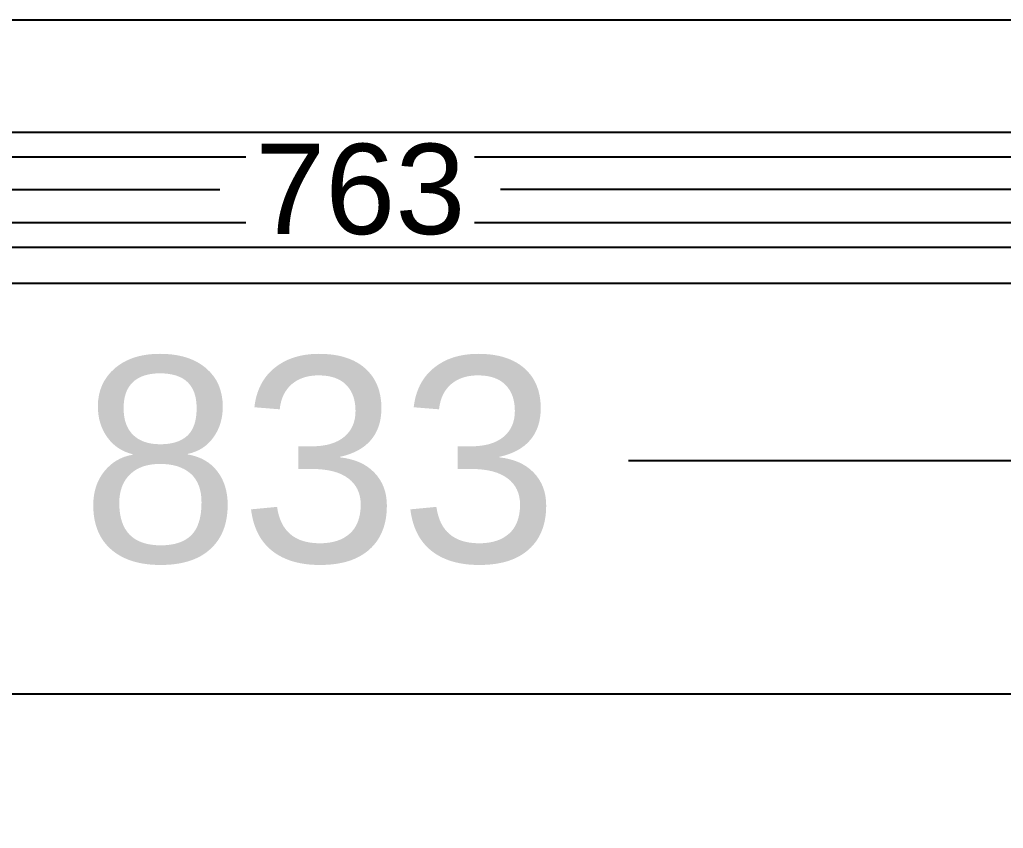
# Model space of a CAD drawing. Header units: millimetres. Extents: x -57981 to -54292, y 3591 to 5422.
# Drawn here: x -57501.2 to -57261.4, y 3591.1 to 3788.2 of the extents above; entities that cross this region are included whole.
import ezdxf

# ---------------------------------------------------------------- set-up
doc = ezdxf.new("R2010")
doc.units = ezdxf.units.MM
doc.styles.get("Standard").update_dxf_attribs({"font": 'arial.ttf'})
doc.dimstyles.new('ÖLÇÜ', dxfattribs={"dimtxt": 50, "dimasz": 20, "dimexe": 1.25, "dimexo": 30, "dimgap": 20, "dimtad": 0, "dimdec": 0, "dimtxsty": 'Standard', "dimcen": 2.5, "dimadec": 1, "dimazin": 0, "dimtfac": 1, "dimtdec": 0, "dimtmove": 0, "dimatfit": 3, "dimfxl": 1, "dimarcsym": 0})

# ---------------------------------------------------------------- blocks, each defined once
blk = doc.blocks.new('*D27')
at = {"color": 0, "lineweight": -2, "transparency": 16777216}
for p, q in [((-57844.25, 3695.39), (-57844.25, 3679.42)), ((-57011.75, 3694.35), (-57011.75, 3679.42)), ((-57824.25, 3680.67), (-57503.27, 3680.67)), ((-57031.75, 3680.67), (-57352.73, 3680.67))]:
    blk.add_line(p, q, dxfattribs=at)
at = {"color": 0, "transparency": 16777216}
for points in [[(-57824.25, 3684.01), (-57824.25, 3677.34), (-57844.25, 3680.67)], [(-57031.75, 3684.01), (-57031.75, 3677.34), (-57011.75, 3680.67)]]:
    blk.add_solid(points, dxfattribs=at)
at = {"layer": 'Defpoints', "color": 0, "transparency": 16777216}
for p in [(-57844.25, 3725.39), (-57011.75, 3724.35), (-57011.75, 3680.67)]:
    blk.add_point(p, dxfattribs=at)
at = {"color": 0, "transparency": 16777216, "insert": (-57428, 3680.67), "char_height": 50, "attachment_point": 5}
blk.add_mtext('833', dxfattribs=at)
blk = doc.blocks.new('*D29')
at = {"color": 0, "lineweight": -2, "transparency": 16777216}
for p, q in [((-56164.16, 3695.74), (-56164.16, 3622.7)), ((-57844.25, 3695.39), (-57844.25, 3622.7)), ((-57824.25, 3623.95), (-56956.17, 3623.95)), ((-56184.16, 3623.95), (-56771.73, 3623.95))]:
    blk.add_line(p, q, dxfattribs=at)
at = {"color": 0, "transparency": 16777216}
for points in [[(-57824.25, 3627.29), (-57824.25, 3620.62), (-57844.25, 3623.95)], [(-56184.16, 3627.29), (-56184.16, 3620.62), (-56164.16, 3623.95)]]:
    blk.add_solid(points, dxfattribs=at)
at = {"layer": 'Defpoints', "color": 0, "transparency": 16777216}
for p in [(-57844.25, 3725.39), (-56164.16, 3725.74), (-56164.16, 3623.95)]:
    blk.add_point(p, dxfattribs=at)
at = {"color": 0, "transparency": 16777216, "insert": (-56863.95, 3623.95), "char_height": 50, "attachment_point": 5}
blk.add_mtext('1680', dxfattribs=at)
blk = doc.blocks.new('*D23')
at = {"color": 0, "lineweight": -2, "transparency": 16777216}
for p, q in [((-57799.85, 3751.8), (-57799.85, 3748.05)), ((-57036.4, 3751.8), (-57036.4, 3748.05)), ((-57789.85, 3746.8), (-57452.34, 3746.8)), ((-57046.4, 3746.8), (-57383.91, 3746.8))]:
    blk.add_line(p, q, dxfattribs=at)
at = {"color": 0, "transparency": 16777216}
for points in [[(-57789.85, 3748.47), (-57789.85, 3745.13), (-57799.85, 3746.8)], [(-57046.4, 3748.47), (-57046.4, 3745.13), (-57036.4, 3746.8)]]:
    blk.add_solid(points, dxfattribs=at)
at = {"layer": 'Defpoints', "color": 0, "transparency": 16777216}
for p in [(-57799.85, 3746.8), (-57036.4, 3746.8), (-57036.4, 3746.8)]:
    blk.add_point(p, dxfattribs=at)
at = {"color": 0, "transparency": 16777216, "insert": (-57418.13, 3746.8), "char_height": 22, "attachment_point": 5, "bg_fill": 3, "box_fill_scale": 1.1, "bg_fill_color": 9, "bg_fill_true_color": 13158600, "bg_fill_transparency": 0}
blk.add_mtext('763', dxfattribs=at)

msp = doc.modelspace()

# ---------------------------------------------------------------- linework, layer by layer
for p, q in [((-57755.26, 3788.2), (-56310.99, 3788.2)), ((-57755.26, 3760.8), (-56310.99, 3760.8)), ((-57755.26, 3754.8), (-56310.99, 3754.8)), ((-57755.26, 3738.8), (-56310.99, 3738.8)), ((-57755.26, 3732.8), (-56310.99, 3732.8)), ((-57755.26, 3724), (-56310.99, 3724))]:
    msp.add_line(p, q)

# ---------------------------------------------------------------- dimensions: what is measured, and where the dimension line sits
dim = msp.add_linear_dim(base=(-56164.16, 3623.95), p1=(-57844.25, 3725.39), p2=(-56164.16, 3725.74), dimstyle='ÖLÇÜ')
dim.commit()
dim.dimension.update_dxf_attribs({"geometry": '*D29', "text_midpoint": (-56863.95, 3623.95), "dimtype": 128})
dim = msp.add_linear_dim(base=(-57011.75208014, 3680.6736145), p1=(-57844.25208014, 3725.38882468), p2=(-57011.75208014, 3724.35315366), dimstyle='ÖLÇÜ')
dim.commit()
dim.dimension.update_dxf_attribs({"geometry": '*D27', "text_midpoint": (-57428.00208014, 3680.6736145)})

# ---------------------------------------------------------------- next in the draw order: dimensions: what is measured, and where the dimension line sits
dim = msp.add_linear_dim(base=(-57036.4, 3746.8), p1=(-57799.85, 3746.8), p2=(-57036.4, 3746.8), dimstyle='ÖLÇÜ', override={"dimtxt": 22, "dimasz": 10, "dimexo": 5, "dimgap": 10, "dimtfill": 1})
dim.commit()
dim.dimension.update_dxf_attribs({"geometry": '*D23', "text_midpoint": (-57418.13, 3746.8)})

doc.saveas('drawing.dxf')
